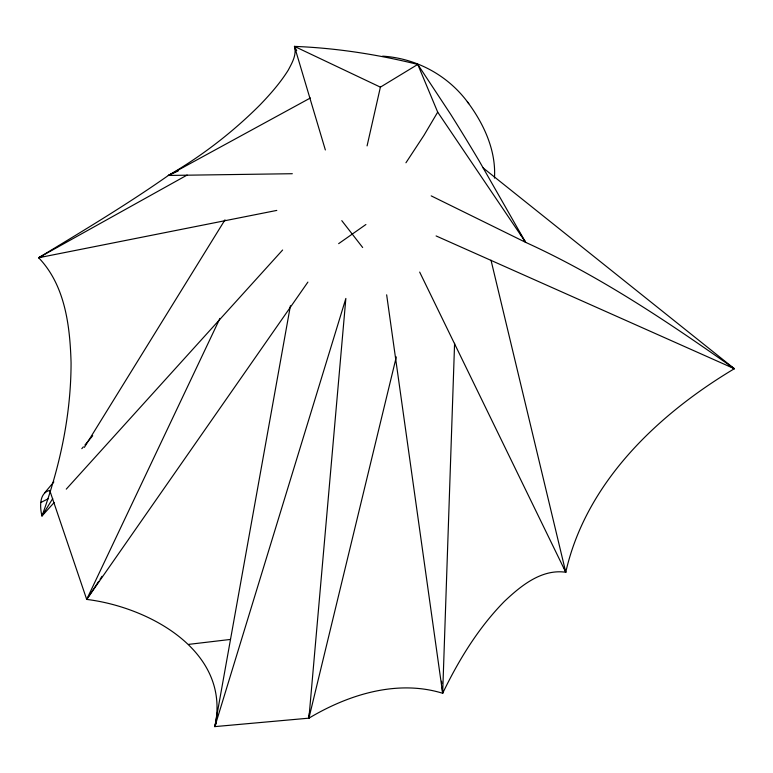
<?xml version="1.0" encoding="UTF-8"?>
<svg xmlns="http://www.w3.org/2000/svg" width="773" height="773" viewBox="0 0 773 773"><rect width="100%" height="100%" fill="white"/><g stroke="black" fill="none" stroke-linecap="round" stroke-linejoin="round"><path stroke-width="1.16" d="M494.459 178.119C496.256 150.339 483.666 123.525 467.336 101.736M54.11 502.576L41.955 516.006C39.906 507.6 38.863 492.826 49.743 490.43L86.692 599.413C149.382 607.114 231.446 651.513 214.855 726.61L308.92 718.165C348.352 694.589 397.225 679.245 442.668 693.265L454.592 343.299M309.364 713.363L308.92 718.165L396.307 356.913M309.161 715.769L308.92 718.165L345.86 298.426L214.855 726.61L290.416 305.721M367.078 145.894L380.393 87.146L417.768 64.42L450.601 114.201A117.699 5.691 59.2 0 1 478.97 160.6L525.621 242.345C599.809 276.106 667.882 321.906 734.35 368.711C657.842 414.444 586.069 482.333 565.759 572.252C541.641 568.744 520.876 585.837 504.479 601.317C478.381 627.811 458.785 659.949 442.668 693.265L386.655 294.822M307.896 282.097L86.692 599.413L219.918 318.399M52.719 498.585L41.955 516.006C59.879 466.94 71.058 415.033 71.068 362.643C69.995 326.022 65.212 285.401 38.65 257.738C82.431 231.195 126.463 204.893 168.388 175.452C201.627 156.165 232.325 132.512 259.544 105.389C270.077 94.47 280.164 83.049 288.242 70.159C292.039 62.913 296.871 54.864 294.465 46.39C336.033 47.994 377.408 54.419 417.768 64.42L437.692 112.133L423.981 135.323L405.941 162.774M84.392 447.345L225.001 219.832M86.692 599.413L98.702 581.325M100.036 579.315L102.046 576.3M44.534 492.981L53.849 481.908M81.812 448.688L83.368 446.842M84.924 444.997L92.692 435.769M66.265 489.135L282.618 250.017M338.651 243.65L365.9 224.518M276.792 210.411L38.65 257.738L187.134 175.056M292.31 173.712L168.388 175.452L310.379 97.987M40.834 502.508L48.351 498.672M168.388 175.452L178.254 170.93M38.65 257.738L43.201 256.114M188.631 644.382L230.509 639.426M436.098 235.939L734.35 368.711L483.135 167.934M325.356 149.962L294.465 46.39L380.393 87.146M431.199 195.878L525.621 242.345L523.07 238.287M729.142 365.658L734.35 368.711M341.792 220.653L362.663 247.505M437.692 112.133L525.621 242.345M519.891 233.214L521.794 236.258M294.465 46.39L296.687 50.66M419.671 272.086L565.759 572.252L491.01 260.182M564.116 567.72L565.759 572.252M441.605 681.255L441.818 683.661M442.137 687.265L442.668 693.265M382.635 56.149A111.264 106.848 21.2 0 1 468.757 103.679M215.947 723.151L214.855 726.61L215.967 723.17"/></g></svg>
